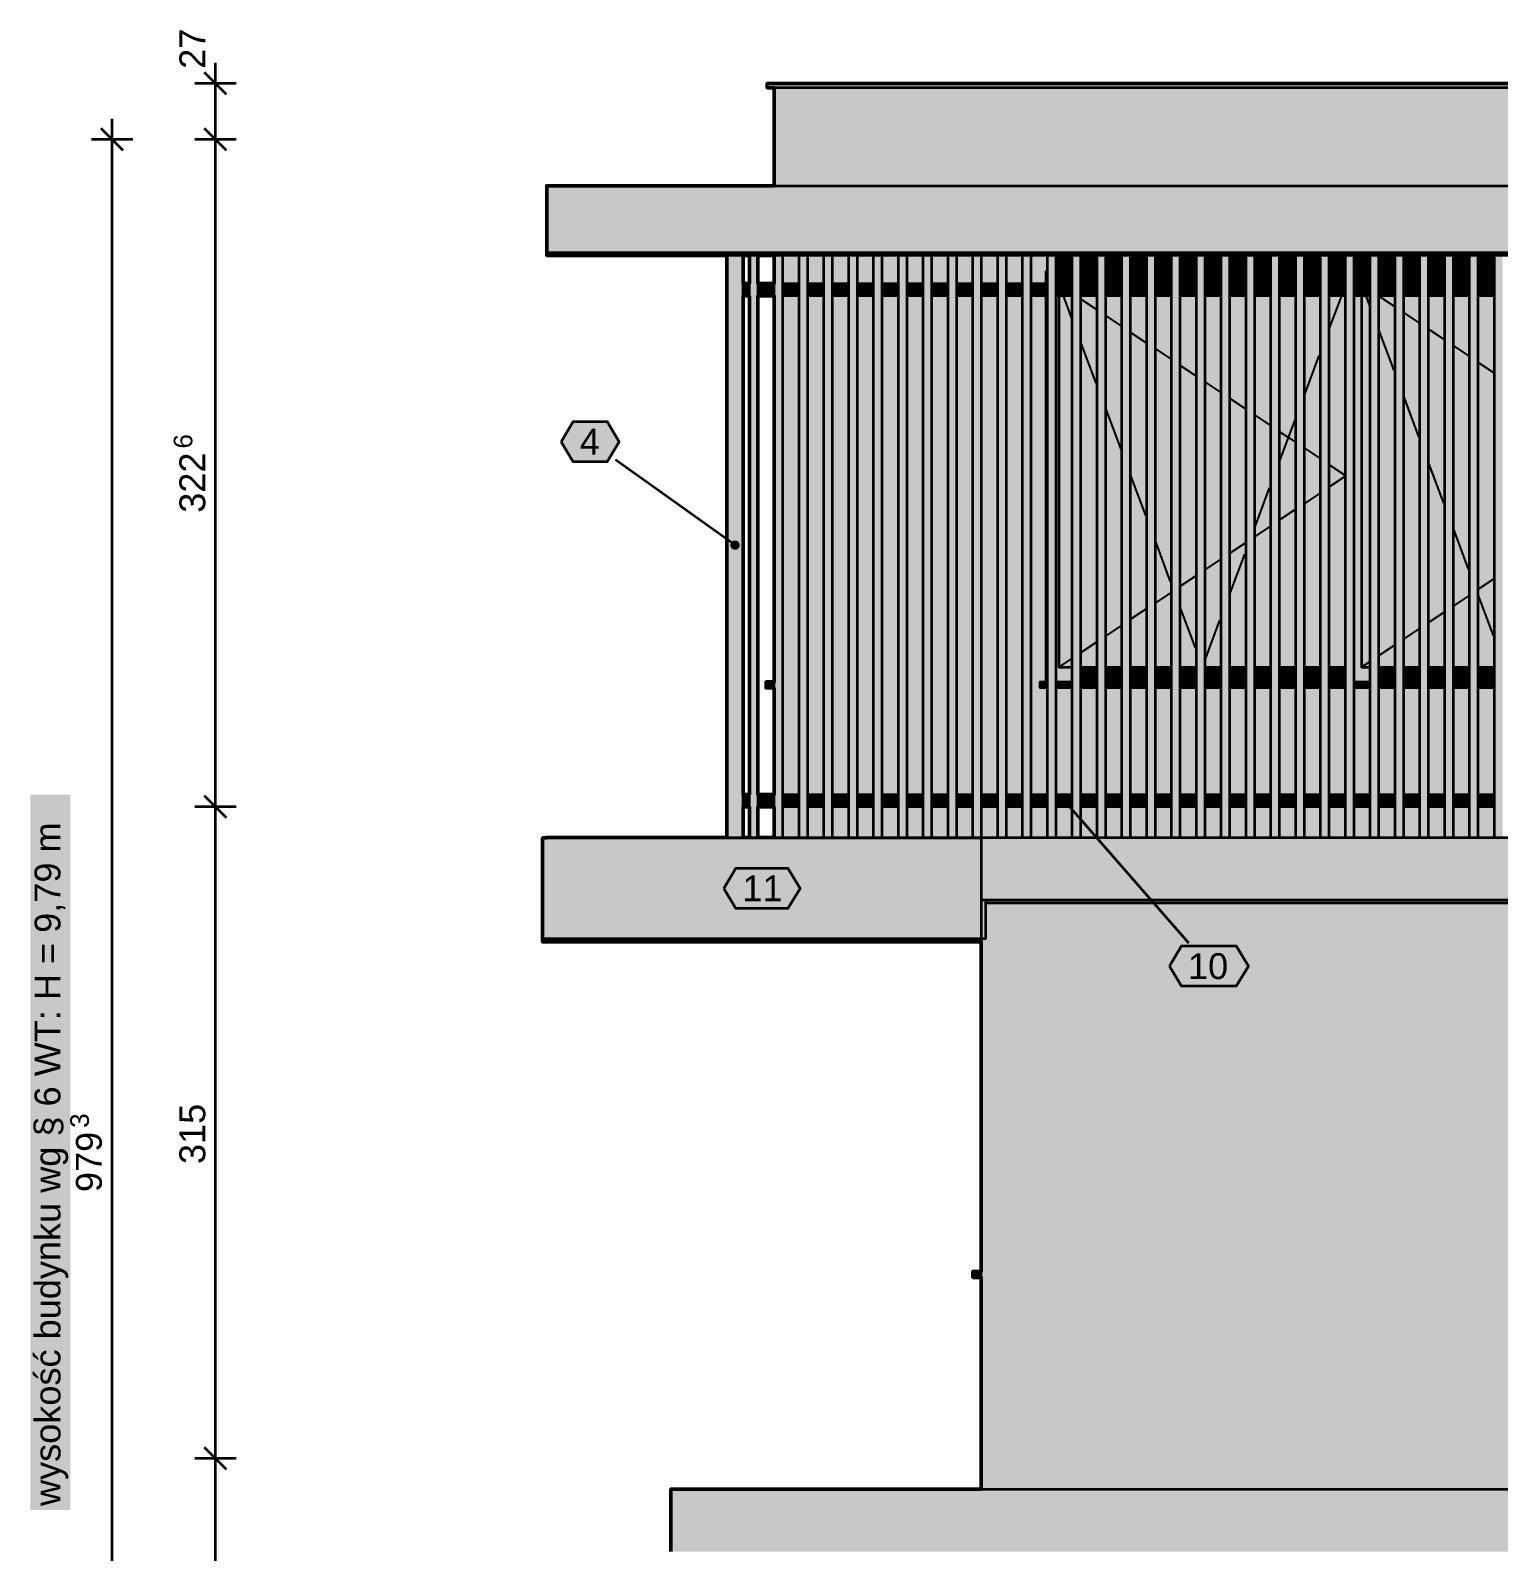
# Model space of a CAD drawing. Header units: metres. Extents: x -13 to 13.2, y -1.4 to 10.4.
# Drawn here: x -13.02 to -5.93, y 2.7 to 10.05 of the extents above; entities that cross this region are included whole.
import ezdxf

# ---------------------------------------------------------------- set-up
doc = ezdxf.new("R2010")
doc.units = ezdxf.units.M
doc.linetypes.add('KRESKOWA', pattern=[5.25, 4.2, -1.05])
for name, color, linetype, lineweight in [('A-ELEWACJE', 7, 'Continuous', 35), ('A-MASKA', 7, 'Continuous', 18), ('A-OPISY', 2, 'Continuous', 25), ('A-WYMIARY', 1, 'Continuous', 25)]:
    doc.layers.add(name, color=color, linetype=linetype, lineweight=lineweight)
doc.styles.add('PL_ARIAL', font='arial.ttf')

msp = doc.modelspace()

# ---------------------------------------------------------------- hatches: boundary and pattern name
at = {"layer": 'A-ELEWACJE', "true_color": 0x75787b}
for points in [[(-9.4625, 9.796), (4.1975, 9.796), (4.1975, 9.776), (-9.4625, 9.776)], [(-9.4675, 6.875), (-9.4675, 6.904), (-9.4275, 6.904), (-9.4275, 6.875)], [(-8.1075, 6.904), (-8.1075, 6.875), (-8.1425, 6.875), (-8.1425, 6.904)], [(-7.9875, 6.904), (-7.9875, 6.875), (-8.0675, 6.875), (-8.0675, 6.904)], [(-7.8675, 6.904), (-7.8675, 6.875), (-7.9475, 6.875), (-7.9475, 6.904)], [(-7.7475, 6.904), (-7.7475, 6.875), (-7.8275, 6.875), (-7.8275, 6.904)], [(-7.6275, 6.904), (-7.6275, 6.875), (-7.7075, 6.875), (-7.7075, 6.904)], [(-7.5075, 6.904), (-7.5075, 6.875), (-7.5875, 6.875), (-7.5875, 6.904)], [(-7.3875, 6.904), (-7.3875, 6.875), (-7.4675, 6.875), (-7.4675, 6.904)], [(-7.2675, 6.904), (-7.2675, 6.875), (-7.3475, 6.875), (-7.3475, 6.904)], [(-7.1475, 6.904), (-7.1475, 6.875), (-7.2275, 6.875), (-7.2275, 6.904)], [(-7.0275, 6.904), (-7.0275, 6.875), (-7.1075, 6.875), (-7.1075, 6.904)], [(-6.9075, 6.904), (-6.9075, 6.875), (-6.9875, 6.875), (-6.9875, 6.904)], [(-6.7875, 6.904), (-6.7875, 6.875), (-6.8675, 6.875), (-6.8675, 6.904)], [(-6.6675, 6.904), (-6.6675, 6.875), (-6.7475, 6.875), (-6.7475, 6.904)], [(-6.5475, 6.904), (-6.5475, 6.875), (-6.6275, 6.875), (-6.6275, 6.904)], [(-6.4275, 6.904), (-6.4275, 6.875), (-6.5075, 6.875), (-6.5075, 6.904)], [(-6.3075, 6.904), (-6.3075, 6.875), (-6.3875, 6.875), (-6.3875, 6.904)], [(-6.1875, 6.904), (-6.1875, 6.875), (-6.2675, 6.875), (-6.2675, 6.904)], [(-6.0675, 6.904), (-6.0675, 6.875), (-6.1475, 6.875), (-6.1475, 6.904)], [(-5.9475, 6.904), (-5.9475, 6.875), (-6.0275, 6.875), (-6.0275, 6.904)], [(-8.4675, 4.025), (-8.4675, 4.054), (-8.4275, 4.054), (-8.4275, 4.025)]]:
    msp.add_hatch(color=7, dxfattribs=at).paths.add_polyline_path(points)
at = {"layer": 'A-ELEWACJE', "true_color": 0x606060}
for points in [[(-9.4275, 9.776), (-8.1275, 9.776), (-5.1275, 9.776), (-4.0275, 9.776), (-2.8275, 9.776), (0.8725, 9.776), (3.2725, 9.776), (4.1625, 9.776), (4.1625, 9.302), (-9.4275, 9.302)], [(-9.3075, 8.83), (-9.3875, 8.83), (-9.3875, 8.965), (-9.3075, 8.965)], [(-9.1875, 8.83), (-9.2675, 8.83), (-9.2675, 8.965), (-9.1875, 8.965)], [(-9.0675, 8.83), (-9.1475, 8.83), (-9.1475, 8.965), (-9.0675, 8.965)], [(-8.9475, 8.83), (-9.0275, 8.83), (-9.0275, 8.965), (-8.9475, 8.965)], [(-8.8275, 8.83), (-8.9075, 8.83), (-8.9075, 8.965), (-8.8275, 8.965)], [(-8.7075, 8.83), (-8.7875, 8.83), (-8.7875, 8.965), (-8.7075, 8.965)], [(-8.5875, 8.83), (-8.6675, 8.83), (-8.6675, 8.965), (-8.5875, 8.965)], [(-8.4675, 8.83), (-8.5475, 8.83), (-8.5475, 8.965), (-8.4675, 8.965)], [(-8.3475, 8.83), (-8.4275, 8.83), (-8.4275, 8.965), (-8.3475, 8.965)], [(-8.2275, 8.965), (-8.2275, 8.83), (-8.3075, 8.83), (-8.3075, 8.965)], [(-8.1155, 8.888), (-8.1155, 8.83), (-8.1875, 8.83), (-8.1875, 8.965), (-8.1075, 8.965), (-8.1075, 8.888)], [(-8.0675, 8.888), (-8.0675, 8.965), (-7.9875, 8.965), (-7.9875, 8.888)], [(-7.9475, 8.888), (-7.9475, 8.965), (-7.8675, 8.965), (-7.8675, 8.888)], [(-7.8275, 8.888), (-7.8275, 8.965), (-7.7475, 8.965), (-7.7475, 8.888)], [(-7.7075, 8.888), (-7.7075, 8.965), (-7.6275, 8.965), (-7.6275, 8.888)], [(-7.5875, 8.888), (-7.5875, 8.965), (-7.5075, 8.965), (-7.5075, 8.888)], [(-7.4675, 8.888), (-7.4675, 8.965), (-7.3875, 8.965), (-7.3875, 8.888)], [(-7.3475, 8.888), (-7.3475, 8.965), (-7.2675, 8.965), (-7.2675, 8.888)], [(-7.2275, 8.888), (-7.2275, 8.965), (-7.1475, 8.965), (-7.1475, 8.888)], [(-7.1075, 8.888), (-7.1075, 8.965), (-7.0275, 8.965), (-7.0275, 8.888)], [(-6.9875, 8.888), (-6.9875, 8.965), (-6.9075, 8.965), (-6.9075, 8.888)], [(-6.8675, 8.888), (-6.8675, 8.965), (-6.7875, 8.965), (-6.7875, 8.888)], [(-6.7475, 8.888), (-6.7475, 8.965), (-6.6675, 8.965), (-6.6675, 8.888)], [(-6.6275, 8.888), (-6.6275, 8.965), (-6.5475, 8.965), (-6.5475, 8.888)], [(-6.5075, 8.888), (-6.5075, 8.965), (-6.4275, 8.965), (-6.4275, 8.888)], [(-6.3875, 8.888), (-6.3875, 8.965), (-6.3075, 8.965), (-6.3075, 8.888)], [(-6.2675, 8.888), (-6.2675, 8.965), (-6.1875, 8.965), (-6.1875, 8.888)], [(-6.1475, 8.888), (-6.1475, 8.965), (-6.0675, 8.965), (-6.0675, 8.888)], [(-6.0275, 8.888), (-6.0275, 8.965), (-5.9475, 8.965), (-5.9475, 8.888)], [(-9.3075, 6.36), (-9.3875, 6.36), (-9.3875, 8.77), (-9.3075, 8.77)], [(-9.1875, 6.36), (-9.2675, 6.36), (-9.2675, 8.77), (-9.1875, 8.77)], [(-9.0675, 6.36), (-9.1475, 6.36), (-9.1475, 8.77), (-9.0675, 8.77)], [(-8.9475, 6.36), (-9.0275, 6.36), (-9.0275, 8.77), (-8.9475, 8.77)], [(-8.8275, 6.36), (-8.9075, 6.36), (-8.9075, 8.77), (-8.8275, 8.77)], [(-8.7075, 6.36), (-8.7875, 6.36), (-8.7875, 8.77), (-8.7075, 8.77)], [(-8.5875, 6.36), (-8.6675, 6.36), (-8.6675, 8.77), (-8.5875, 8.77)], [(-8.4675, 6.36), (-8.5475, 6.36), (-8.5475, 8.77), (-8.4675, 8.77)], [(-8.3475, 6.36), (-8.4275, 6.36), (-8.4275, 8.77), (-8.3475, 8.77)], [(-8.3075, 8.77), (-8.2275, 8.77), (-8.2275, 6.36), (-8.3075, 6.36)], [(-8.1155, 6.904), (-8.1425, 6.904), (-8.1425, 6.875), (-8.1075, 6.875), (-8.1075, 6.36), (-8.1875, 6.36), (-8.1875, 8.77), (-8.1155, 8.77)], [(-7.9875, 6.875), (-7.9875, 6.36), (-8.0675, 6.36), (-8.0675, 6.875)], [(-7.8675, 6.875), (-7.8675, 6.36), (-7.9475, 6.36), (-7.9475, 6.875)], [(-7.7475, 6.875), (-7.7475, 6.36), (-7.8275, 6.36), (-7.8275, 6.875)], [(-7.6275, 6.875), (-7.6275, 6.36), (-7.7075, 6.36), (-7.7075, 6.875)], [(-7.5075, 6.875), (-7.5075, 6.36), (-7.5875, 6.36), (-7.5875, 6.875)], [(-7.3875, 6.875), (-7.3875, 6.36), (-7.4675, 6.36), (-7.4675, 6.875)], [(-7.2675, 6.875), (-7.2675, 6.36), (-7.3475, 6.36), (-7.3475, 6.875)], [(-7.1475, 6.875), (-7.1475, 6.36), (-7.2275, 6.36), (-7.2275, 6.875)], [(-7.0275, 6.875), (-7.0275, 6.36), (-7.1075, 6.36), (-7.1075, 6.875)], [(-6.9075, 6.875), (-6.9075, 6.36), (-6.9875, 6.36), (-6.9875, 6.875)], [(-6.7875, 6.875), (-6.7875, 6.36), (-6.8675, 6.36), (-6.8675, 6.875)], [(-6.6675, 6.875), (-6.6675, 6.36), (-6.7475, 6.36), (-6.7475, 6.875)], [(-6.5475, 6.875), (-6.5475, 6.36), (-6.6275, 6.36), (-6.6275, 6.875)], [(-6.4275, 6.875), (-6.4275, 6.36), (-6.5075, 6.36), (-6.5075, 6.875)], [(-6.3075, 6.875), (-6.3075, 6.36), (-6.3875, 6.36), (-6.3875, 6.875)], [(-6.1875, 6.875), (-6.1875, 6.36), (-6.2675, 6.36), (-6.2675, 6.875)], [(-6.0675, 6.875), (-6.0675, 6.36), (-6.1475, 6.36), (-6.1475, 6.875)], [(-5.9475, 6.875), (-5.9475, 6.36), (-6.0275, 6.36), (-6.0275, 6.875)], [(-9.3875, 6.152), (-9.3875, 6.3), (-9.3075, 6.3), (-9.3075, 6.152)], [(-9.2675, 6.152), (-9.2675, 6.3), (-9.1875, 6.3), (-9.1875, 6.152)], [(-9.1475, 6.152), (-9.1475, 6.3), (-9.0675, 6.3), (-9.0675, 6.152)], [(-9.0275, 6.152), (-9.0275, 6.3), (-8.9475, 6.3), (-8.9475, 6.152)], [(-8.9075, 6.152), (-8.9075, 6.3), (-8.8275, 6.3), (-8.8275, 6.152)], [(-8.7875, 6.152), (-8.7875, 6.3), (-8.7075, 6.3), (-8.7075, 6.152)], [(-8.6675, 6.152), (-8.6675, 6.3), (-8.5875, 6.3), (-8.5875, 6.152)], [(-8.5475, 6.152), (-8.5475, 6.3), (-8.4675, 6.3), (-8.4675, 6.152)], [(-8.4275, 6.152), (-8.4275, 6.3), (-8.3475, 6.3), (-8.3475, 6.152)], [(-8.3075, 6.3), (-8.2275, 6.3), (-8.2275, 6.152), (-8.3075, 6.152)], [(-8.1875, 6.3), (-8.1075, 6.3), (-8.1075, 6.152), (-8.1875, 6.152)], [(-8.0675, 6.3), (-7.9875, 6.3), (-7.9875, 6.152), (-8.0675, 6.152)], [(-7.9475, 6.3), (-7.8675, 6.3), (-7.8675, 6.152), (-7.9475, 6.152)], [(-7.8275, 6.3), (-7.7475, 6.3), (-7.7475, 6.152), (-7.8275, 6.152)], [(-7.7075, 6.3), (-7.6275, 6.3), (-7.6275, 6.152), (-7.7075, 6.152)], [(-7.5875, 6.3), (-7.5075, 6.3), (-7.5075, 6.152), (-7.5875, 6.152)], [(-7.4675, 6.3), (-7.3875, 6.3), (-7.3875, 6.152), (-7.4675, 6.152)], [(-7.3475, 6.3), (-7.2675, 6.3), (-7.2675, 6.152), (-7.3475, 6.152)], [(-7.2275, 6.3), (-7.1475, 6.3), (-7.1475, 6.152), (-7.2275, 6.152)], [(-7.1075, 6.3), (-7.0275, 6.3), (-7.0275, 6.152), (-7.1075, 6.152)], [(-6.9875, 6.3), (-6.9075, 6.3), (-6.9075, 6.152), (-6.9875, 6.152)], [(-6.8675, 6.3), (-6.7875, 6.3), (-6.7875, 6.152), (-6.8675, 6.152)], [(-6.7475, 6.3), (-6.6675, 6.3), (-6.6675, 6.152), (-6.7475, 6.152)], [(-6.6275, 6.3), (-6.5475, 6.3), (-6.5475, 6.152), (-6.6275, 6.152)], [(-6.5075, 6.3), (-6.4275, 6.3), (-6.4275, 6.152), (-6.5075, 6.152)], [(-6.3875, 6.3), (-6.3075, 6.3), (-6.3075, 6.152), (-6.3875, 6.152)], [(-6.2675, 6.3), (-6.1875, 6.3), (-6.1875, 6.152), (-6.2675, 6.152)], [(-6.1475, 6.3), (-6.0675, 6.3), (-6.0675, 6.152), (-6.1475, 6.152)], [(-6.0275, 6.3), (-5.9475, 6.3), (-5.9475, 6.152), (-6.0275, 6.152)]]:
    msp.add_hatch(color=7, dxfattribs=at).paths.add_polyline_path(points)
at = {"layer": 'A-ELEWACJE', "true_color": 0x797d80}
for points in [[(4.4725, 9.302), (4.4725, 9.3), (-10.5275, 9.3), (-10.5275, 9.302)], [(4.4725, 6.152), (4.4725, 6.15), (-8.4275, 6.15), (-10.5275, 6.15), (-10.5275, 6.152)], [(-9.9275, 3.002), (5.6725, 3.002), (5.6725, 3), (-9.9275, 3)]]:
    msp.add_hatch(color=7, dxfattribs=at).paths.add_polyline_path(points)
at = {"layer": 'A-ELEWACJE', "true_color": 0xbab7af}
for points in [[(4.4725, 9.3), (4.4725, 8.98), (-10.5275, 8.98), (-10.5275, 9.3)], [(4.4725, 6.15), (4.4725, 5.85), (-8.4075, 5.85), (-8.4275, 5.85), (-8.4275, 6.15)], [(-9.9275, 3), (5.6725, 3), (5.6725, 2.7), (-9.9275, 2.7)]]:
    msp.add_hatch(color=7, dxfattribs=at).paths.add_polyline_path(points)
at = {"layer": 'A-ELEWACJE', "true_color": 0xf5f4f1}
for points in [[(4.4725, 8.965), (-10.5275, 8.965), (-10.5275, 8.98), (4.4725, 8.98)], [(-8.4275, 5.647), (-8.4275, 5.662), (-8.4075, 5.662), (-8.4075, 5.835), (4.1625, 5.835), (4.1625, 5.55), (-4.5275, 5.55), (-4.5275, 5.35), (-4.5275, 5.335), (-4.1775, 5.335), (-4.1775, 3.85), (-4.5275, 3.85), (-4.5275, 3.65), (-4.5275, 3.635), (4.1625, 3.635), (4.1625, 3.002), (-8.4275, 3.002)], [(4.4725, 5.835), (-8.4075, 5.835), (-8.4075, 5.85), (4.4725, 5.85)], [(-10.5475, 5.647), (-10.5475, 5.662), (-8.4275, 5.662), (-8.4275, 5.647)]]:
    msp.add_hatch(color=7, dxfattribs=at).paths.add_polyline_path(points)
at = {"layer": 'A-ELEWACJE', "true_color": 0xa37650}
for points in [[(-9.6575, 8.965), (-9.5775, 8.965), (-9.5775, 8.83), (-9.5775, 8.77), (-9.5775, 6.36), (-9.5775, 6.3), (-9.5775, 6.152), (-9.6575, 6.152)], [(-9.5075, 6.152), (-9.5475, 6.152), (-9.5475, 8.965), (-9.5075, 8.965)], [(-9.3875, 6.152), (-9.4275, 6.152), (-9.4275, 8.965), (-9.3875, 8.965)], [(-9.2675, 6.152), (-9.3075, 6.152), (-9.3075, 8.965), (-9.2675, 8.965)], [(-9.1475, 6.152), (-9.1875, 6.152), (-9.1875, 8.965), (-9.1475, 8.965)], [(-9.0275, 6.152), (-9.0675, 6.152), (-9.0675, 8.965), (-9.0275, 8.965)], [(-8.9075, 6.152), (-8.9475, 6.152), (-8.9475, 8.965), (-8.9075, 8.965)], [(-8.7875, 6.152), (-8.8275, 6.152), (-8.8275, 8.965), (-8.7875, 8.965)], [(-8.6675, 6.152), (-8.7075, 6.152), (-8.7075, 8.965), (-8.6675, 8.965)], [(-8.5475, 6.152), (-8.5875, 6.152), (-8.5875, 8.965), (-8.5475, 8.965)], [(-8.4275, 6.152), (-8.4675, 6.152), (-8.4675, 8.965), (-8.4275, 8.965)], [(-8.3075, 6.152), (-8.3475, 6.152), (-8.3475, 8.965), (-8.3075, 8.965)], [(-8.1875, 6.152), (-8.2275, 6.152), (-8.2275, 8.965), (-8.1875, 8.965)], [(-8.0675, 6.152), (-8.1075, 6.152), (-8.1075, 8.965), (-8.0675, 8.965)], [(-7.9475, 6.152), (-7.9875, 6.152), (-7.9875, 8.965), (-7.9475, 8.965)], [(-7.8275, 6.152), (-7.8675, 6.152), (-7.8675, 8.965), (-7.8275, 8.965)], [(-7.7075, 6.152), (-7.7475, 6.152), (-7.7475, 8.965), (-7.7075, 8.965)], [(-7.5875, 6.152), (-7.6275, 6.152), (-7.6275, 8.965), (-7.5875, 8.965)], [(-7.4675, 6.152), (-7.5075, 6.152), (-7.5075, 8.965), (-7.4675, 8.965)], [(-7.3475, 6.152), (-7.3875, 6.152), (-7.3875, 8.965), (-7.3475, 8.965)], [(-7.2275, 6.152), (-7.2675, 6.152), (-7.2675, 8.965), (-7.2275, 8.965)], [(-7.1075, 6.152), (-7.1475, 6.152), (-7.1475, 8.965), (-7.1075, 8.965)], [(-6.9875, 6.152), (-7.0275, 6.152), (-7.0275, 8.965), (-6.9875, 8.965)], [(-6.8675, 6.152), (-6.9075, 6.152), (-6.9075, 8.965), (-6.8675, 8.965)], [(-6.7475, 6.152), (-6.7875, 6.152), (-6.7875, 8.965), (-6.7475, 8.965)], [(-6.6275, 6.152), (-6.6675, 6.152), (-6.6675, 8.965), (-6.6275, 8.965)], [(-6.5075, 6.152), (-6.5475, 6.152), (-6.5475, 8.965), (-6.5075, 8.965)], [(-6.3875, 6.152), (-6.4275, 6.152), (-6.4275, 8.965), (-6.3875, 8.965)], [(-6.2675, 6.152), (-6.3075, 6.152), (-6.3075, 8.965), (-6.2675, 8.965)], [(-6.1475, 6.152), (-6.1875, 6.152), (-6.1875, 8.965), (-6.1475, 8.965)], [(-6.0275, 6.152), (-6.0675, 6.152), (-6.0675, 8.965), (-6.0275, 8.965)], [(-5.9075, 6.152), (-5.9475, 6.152), (-5.9475, 8.965), (-5.9075, 8.965)]]:
    msp.add_hatch(color=7, dxfattribs=at).paths.add_polyline_path(points)
at = {"layer": 'A-ELEWACJE', "true_color": 0x6b6e70}
for points in [[(-9.5475, 8.83), (-9.5475, 8.77), (-9.5775, 8.77), (-9.5775, 8.83)], [(-9.4275, 8.83), (-9.4275, 8.77), (-9.5075, 8.77), (-9.5075, 8.83)], [(-9.3075, 8.83), (-9.3075, 8.77), (-9.3875, 8.77), (-9.3875, 8.83)], [(-9.1875, 8.83), (-9.1875, 8.77), (-9.2675, 8.77), (-9.2675, 8.83)], [(-9.0675, 8.83), (-9.0675, 8.77), (-9.1475, 8.77), (-9.1475, 8.83)], [(-8.9475, 8.83), (-8.9475, 8.77), (-9.0275, 8.77), (-9.0275, 8.83)], [(-8.8275, 8.83), (-8.8275, 8.77), (-8.9075, 8.77), (-8.9075, 8.83)], [(-8.7075, 8.83), (-8.7075, 8.77), (-8.7875, 8.77), (-8.7875, 8.83)], [(-8.5875, 8.83), (-8.5875, 8.77), (-8.6675, 8.77), (-8.6675, 8.83)], [(-8.4675, 8.83), (-8.4675, 8.77), (-8.5475, 8.77), (-8.5475, 8.83)], [(-8.3475, 8.83), (-8.3475, 8.77), (-8.4275, 8.77), (-8.4275, 8.83)], [(-8.2275, 8.83), (-8.2275, 8.77), (-8.3075, 8.77), (-8.3075, 8.83)], [(-8.1075, 8.83), (-8.1075, 8.77), (-8.1875, 8.77), (-8.1875, 8.83)], [(-7.9875, 8.83), (-7.9875, 8.77), (-8.0675, 8.77), (-8.0675, 8.83)], [(-7.8675, 8.83), (-7.8675, 8.77), (-7.9475, 8.77), (-7.9475, 8.83)], [(-7.7475, 8.83), (-7.7475, 8.77), (-7.8275, 8.77), (-7.8275, 8.83)], [(-7.6275, 8.83), (-7.6275, 8.77), (-7.7075, 8.77), (-7.7075, 8.83)], [(-7.5075, 8.83), (-7.5075, 8.77), (-7.5875, 8.77), (-7.5875, 8.83)], [(-7.3875, 8.83), (-7.3875, 8.77), (-7.4675, 8.77), (-7.4675, 8.83)], [(-7.2675, 8.83), (-7.2675, 8.77), (-7.3475, 8.77), (-7.3475, 8.83)], [(-7.1475, 8.83), (-7.1475, 8.77), (-7.2275, 8.77), (-7.2275, 8.83)], [(-7.0275, 8.83), (-7.0275, 8.77), (-7.1075, 8.77), (-7.1075, 8.83)], [(-6.9075, 8.83), (-6.9075, 8.77), (-6.9875, 8.77), (-6.9875, 8.83)], [(-6.7875, 8.83), (-6.7875, 8.77), (-6.8675, 8.77), (-6.8675, 8.83)], [(-6.6675, 8.83), (-6.6675, 8.77), (-6.7475, 8.77), (-6.7475, 8.83)], [(-6.5475, 8.83), (-6.5475, 8.77), (-6.6275, 8.77), (-6.6275, 8.83)], [(-6.4275, 8.83), (-6.4275, 8.77), (-6.5075, 8.77), (-6.5075, 8.83)], [(-6.3075, 8.83), (-6.3075, 8.77), (-6.3875, 8.77), (-6.3875, 8.83)], [(-6.1875, 8.83), (-6.1875, 8.77), (-6.2675, 8.77), (-6.2675, 8.83)], [(-6.0675, 8.83), (-6.0675, 8.77), (-6.1475, 8.77), (-6.1475, 8.83)], [(-5.9475, 8.83), (-5.9475, 8.77), (-6.0275, 8.77), (-6.0275, 8.83)], [(-9.5475, 6.36), (-9.5475, 6.3), (-9.5775, 6.3), (-9.5775, 6.36)], [(-9.4275, 6.36), (-9.4275, 6.3), (-9.5075, 6.3), (-9.5075, 6.36)], [(-9.3075, 6.36), (-9.3075, 6.3), (-9.3875, 6.3), (-9.3875, 6.36)], [(-9.1875, 6.36), (-9.1875, 6.3), (-9.2675, 6.3), (-9.2675, 6.36)], [(-9.0675, 6.36), (-9.0675, 6.3), (-9.1475, 6.3), (-9.1475, 6.36)], [(-8.9475, 6.36), (-8.9475, 6.3), (-9.0275, 6.3), (-9.0275, 6.36)], [(-8.8275, 6.36), (-8.8275, 6.3), (-8.9075, 6.3), (-8.9075, 6.36)], [(-8.7075, 6.36), (-8.7075, 6.3), (-8.7875, 6.3), (-8.7875, 6.36)], [(-8.5875, 6.36), (-8.5875, 6.3), (-8.6675, 6.3), (-8.6675, 6.36)], [(-8.4675, 6.36), (-8.4675, 6.3), (-8.5475, 6.3), (-8.5475, 6.36)], [(-8.3475, 6.36), (-8.3475, 6.3), (-8.4275, 6.3), (-8.4275, 6.36)], [(-8.2275, 6.36), (-8.2275, 6.3), (-8.3075, 6.3), (-8.3075, 6.36)], [(-8.1075, 6.36), (-8.1075, 6.3), (-8.1875, 6.3), (-8.1875, 6.36)], [(-7.9875, 6.36), (-7.9875, 6.3), (-8.0675, 6.3), (-8.0675, 6.36)], [(-7.8675, 6.36), (-7.8675, 6.3), (-7.9475, 6.3), (-7.9475, 6.36)], [(-7.7475, 6.36), (-7.7475, 6.3), (-7.8275, 6.3), (-7.8275, 6.36)], [(-7.6275, 6.36), (-7.6275, 6.3), (-7.7075, 6.3), (-7.7075, 6.36)], [(-7.5075, 6.36), (-7.5075, 6.3), (-7.5875, 6.3), (-7.5875, 6.36)], [(-7.3875, 6.36), (-7.3875, 6.3), (-7.4675, 6.3), (-7.4675, 6.36)], [(-7.2675, 6.36), (-7.2675, 6.3), (-7.3475, 6.3), (-7.3475, 6.36)], [(-7.1475, 6.36), (-7.1475, 6.3), (-7.2275, 6.3), (-7.2275, 6.36)], [(-7.0275, 6.36), (-7.0275, 6.3), (-7.1075, 6.3), (-7.1075, 6.36)], [(-6.9075, 6.36), (-6.9075, 6.3), (-6.9875, 6.3), (-6.9875, 6.36)], [(-6.7875, 6.36), (-6.7875, 6.3), (-6.8675, 6.3), (-6.8675, 6.36)], [(-6.6675, 6.36), (-6.6675, 6.3), (-6.7475, 6.3), (-6.7475, 6.36)], [(-6.5475, 6.36), (-6.5475, 6.3), (-6.6275, 6.3), (-6.6275, 6.36)], [(-6.4275, 6.36), (-6.4275, 6.3), (-6.5075, 6.3), (-6.5075, 6.36)], [(-6.3075, 6.36), (-6.3075, 6.3), (-6.3875, 6.3), (-6.3875, 6.36)], [(-6.1875, 6.36), (-6.1875, 6.3), (-6.2675, 6.3), (-6.2675, 6.36)], [(-6.0675, 6.36), (-6.0675, 6.3), (-6.1475, 6.3), (-6.1475, 6.36)], [(-5.9475, 6.36), (-5.9475, 6.3), (-6.0275, 6.3), (-6.0275, 6.36)]]:
    msp.add_hatch(color=7, dxfattribs=at).paths.add_polyline_path(points)
at = {"layer": 'A-ELEWACJE', "true_color": 0x6a6d70}
for points in [[(-8.1075, 8.83), (-8.1155, 8.83), (-8.1155, 8.888), (-8.1075, 8.888)], [(-7.9875, 8.83), (-8.0675, 8.83), (-8.0675, 8.888), (-7.9875, 8.888)], [(-7.8675, 8.83), (-7.9475, 8.83), (-7.9475, 8.888), (-7.8675, 8.888)], [(-7.7475, 8.83), (-7.8275, 8.83), (-7.8275, 8.888), (-7.7475, 8.888)], [(-7.6275, 8.83), (-7.7075, 8.83), (-7.7075, 8.888), (-7.6275, 8.888)], [(-7.5075, 8.83), (-7.5875, 8.83), (-7.5875, 8.888), (-7.5075, 8.888)], [(-7.3875, 8.83), (-7.4675, 8.83), (-7.4675, 8.888), (-7.3875, 8.888)], [(-7.2675, 8.83), (-7.3475, 8.83), (-7.3475, 8.888), (-7.2675, 8.888)], [(-7.1475, 8.83), (-7.2275, 8.83), (-7.2275, 8.888), (-7.1475, 8.888)], [(-7.0275, 8.83), (-7.1075, 8.83), (-7.1075, 8.888), (-7.0275, 8.888)], [(-6.9075, 8.83), (-6.9875, 8.83), (-6.9875, 8.888), (-6.9075, 8.888)], [(-6.7875, 8.83), (-6.8675, 8.83), (-6.8675, 8.888), (-6.7875, 8.888)], [(-6.6675, 8.83), (-6.7475, 8.83), (-6.7475, 8.888), (-6.6675, 8.888)], [(-6.5475, 8.83), (-6.6275, 8.83), (-6.6275, 8.888), (-6.5475, 8.888)], [(-6.4275, 8.83), (-6.5075, 8.83), (-6.5075, 8.888), (-6.4275, 8.888)], [(-6.3075, 8.83), (-6.3875, 8.83), (-6.3875, 8.888), (-6.3075, 8.888)], [(-6.1875, 8.83), (-6.2675, 8.83), (-6.2675, 8.888), (-6.1875, 8.888)], [(-6.0675, 8.83), (-6.1475, 8.83), (-6.1475, 8.888), (-6.0675, 8.888)], [(-5.9475, 8.83), (-6.0275, 8.83), (-6.0275, 8.888), (-5.9475, 8.888)], [(-8.1075, 6.904), (-8.1155, 6.904), (-8.1155, 8.77), (-8.1075, 8.77)], [(-8.0525, 6.975), (-7.9875, 6.975), (-7.9875, 6.904), (-8.0675, 6.904), (-8.0675, 8.77), (-8.0525, 8.77)], [(-6.59, 6.975), (-6.5475, 6.975), (-6.5475, 6.904), (-6.6275, 6.904), (-6.6275, 8.77), (-6.59, 8.77)], [(-7.8675, 6.975), (-7.8675, 6.904), (-7.9475, 6.904), (-7.9475, 6.975)], [(-7.7475, 6.975), (-7.7475, 6.904), (-7.8275, 6.904), (-7.8275, 6.975)], [(-7.6275, 6.975), (-7.6275, 6.904), (-7.7075, 6.904), (-7.7075, 6.975)], [(-7.5075, 6.975), (-7.5075, 6.904), (-7.5875, 6.904), (-7.5875, 6.975)], [(-7.3875, 6.975), (-7.3875, 6.904), (-7.4675, 6.904), (-7.4675, 6.975)], [(-7.2675, 6.975), (-7.2675, 6.904), (-7.3475, 6.904), (-7.3475, 6.975)], [(-7.1475, 6.975), (-7.1475, 6.904), (-7.2275, 6.904), (-7.2275, 6.975)], [(-7.0275, 6.975), (-7.0275, 6.904), (-7.1075, 6.904), (-7.1075, 6.975)], [(-6.9075, 6.975), (-6.9075, 6.904), (-6.9875, 6.904), (-6.9875, 6.975)], [(-6.7875, 6.975), (-6.7875, 6.904), (-6.8675, 6.904), (-6.8675, 6.975)], [(-6.6675, 6.975), (-6.6675, 6.904), (-6.7475, 6.904), (-6.7475, 6.975)], [(-6.4275, 6.975), (-6.4275, 6.904), (-6.5075, 6.904), (-6.5075, 6.975)], [(-6.3075, 6.975), (-6.3075, 6.904), (-6.3875, 6.904), (-6.3875, 6.975)], [(-6.1875, 6.975), (-6.1875, 6.904), (-6.2675, 6.904), (-6.2675, 6.975)], [(-6.0675, 6.975), (-6.0675, 6.904), (-6.1475, 6.904), (-6.1475, 6.975)], [(-5.9475, 6.975), (-5.9475, 6.904), (-6.0275, 6.904), (-6.0275, 6.975)]]:
    msp.add_hatch(color=7, dxfattribs=at).paths.add_polyline_path(points)
at = {"layer": 'A-ELEWACJE', "true_color": 0xa9c3cd}
for points in [[(-8.0525, 6.975), (-8.0525, 8.77), (-7.9875, 8.77), (-7.9875, 6.975)], [(-7.9475, 6.975), (-7.9475, 8.77), (-7.8675, 8.77), (-7.8675, 6.975)], [(-7.8275, 6.975), (-7.8275, 8.77), (-7.7475, 8.77), (-7.7475, 6.975)], [(-7.7075, 6.975), (-7.7075, 8.77), (-7.6275, 8.77), (-7.6275, 6.975)], [(-7.5875, 6.975), (-7.5875, 8.77), (-7.5075, 8.77), (-7.5075, 6.975)], [(-7.4675, 6.975), (-7.4675, 8.77), (-7.3875, 8.77), (-7.3875, 6.975)], [(-7.3475, 6.975), (-7.3475, 8.77), (-7.2675, 8.77), (-7.2675, 6.975)], [(-7.2275, 6.975), (-7.2275, 8.77), (-7.1475, 8.77), (-7.1475, 6.975)], [(-7.1075, 6.975), (-7.1075, 8.77), (-7.0275, 8.77), (-7.0275, 6.975)], [(-6.9875, 6.975), (-6.9875, 8.77), (-6.9075, 8.77), (-6.9075, 6.975)], [(-6.8675, 6.975), (-6.8675, 8.77), (-6.7875, 8.77), (-6.7875, 6.975)], [(-6.7475, 6.975), (-6.7475, 8.77), (-6.6675, 8.77), (-6.6675, 6.975)], [(-6.59, 8.77), (-6.5475, 8.77), (-6.5475, 6.975), (-6.59, 6.975)], [(-6.5075, 6.975), (-6.5075, 8.77), (-6.4275, 8.77), (-6.4275, 6.975)], [(-6.3875, 6.975), (-6.3875, 8.77), (-6.3075, 8.77), (-6.3075, 6.975)], [(-6.2675, 6.975), (-6.2675, 8.77), (-6.1875, 8.77), (-6.1875, 6.975)], [(-6.1475, 6.975), (-6.1475, 8.77), (-6.0675, 8.77), (-6.0675, 6.975)], [(-6.0275, 6.975), (-6.0275, 8.77), (-5.9475, 8.77), (-5.9475, 6.975)]]:
    msp.add_hatch(color=7, dxfattribs=at).paths.add_polyline_path(points)
at = {"layer": 'A-ELEWACJE', "true_color": 0x7e8183}
for points in [[(-8.4275, 5.662), (-10.5475, 5.662), (-10.5475, 6.15), (-8.4275, 6.15)], [(-8.4275, 5.85), (-8.4075, 5.85), (-8.4075, 5.662), (-8.4275, 5.662), (-8.4275, 5.674)]]:
    msp.add_hatch(color=7, dxfattribs=at).paths.add_polyline_path(points)
at = {"layer": 'A-MASKA', "true_color": 0xffffff}
msp.add_hatch(color=7, dxfattribs=at).paths.add_polyline_path([(-12.83, 2.9005), (-12.83, 6.3587), (-13.0225, 6.3587), (-13.0225, 2.9005)])
at = {"layer": 'A-OPISY', "true_color": 0xffffff}
for points in [[(-10.458, 8.065), (-10.3995, 8.1625), (-10.2355, 8.1625), (-10.177, 8.065), (-10.2355, 7.9675), (-10.3995, 7.9675)], [(-9.6718, 5.906), (-9.6133, 6.0035), (-9.3617, 6.0035), (-9.3032, 5.906), (-9.3617, 5.8085), (-9.6133, 5.8085)], [(-7.5185, 5.53), (-7.46, 5.6275), (-7.195, 5.6275), (-7.1365, 5.53), (-7.195, 5.4325), (-7.46, 5.4325)]]:
    msp.add_hatch(color=7, dxfattribs=at).paths.add_polyline_path(points)
at = {"layer": 'A-OPISY', "true_color": 0x000000}
for points in [[(-9.595, 7.565), (-9.5958, 7.5708), (-9.598, 7.5762), (-9.6016, 7.5809), (-9.6062, 7.5845), (-9.6117, 7.5867), (-9.6175, 7.5875), (-9.6233, 7.5867), (-9.6288, 7.5845), (-9.6334, 7.5809), (-9.637, 7.5762), (-9.6392, 7.5708), (-9.64, 7.565), (-9.6392, 7.5592), (-9.637, 7.5537), (-9.6334, 7.5491), (-9.6288, 7.5455), (-9.6233, 7.5433), (-9.6175, 7.5425), (-9.6117, 7.5433), (-9.6062, 7.5455), (-9.6016, 7.5491), (-9.598, 7.5537), (-9.5958, 7.5592)], [(-8.005, 6.33), (-8.0058, 6.3358), (-8.008, 6.3413), (-8.0116, 6.3459), (-8.0162, 6.3495), (-8.0217, 6.3517), (-8.0275, 6.3525), (-8.0333, 6.3517), (-8.0388, 6.3495), (-8.0434, 6.3459), (-8.047, 6.3413), (-8.0492, 6.3358), (-8.05, 6.33), (-8.0492, 6.3242), (-8.047, 6.3187), (-8.0434, 6.3141), (-8.0388, 6.3105), (-8.0333, 6.3083), (-8.0275, 6.3075), (-8.0217, 6.3083), (-8.0162, 6.3105), (-8.0116, 6.3141), (-8.008, 6.3187), (-8.0058, 6.3242)]]:
    msp.add_hatch(color=7, dxfattribs=at).paths.add_polyline_path(points)

# ---------------------------------------------------------------- linework, layer by layer
at = {"layer": 'A-ELEWACJE', "lineweight": 50, "ltscale": 0.05}
for points in [[(-9.9275, 2.7), (-9.9275, 3), (-9.9275, 3.002), (-8.4275, 3.002), (-8.4275, 4.025), (-8.4675, 4.025), (-8.4675, 4.054), (-8.4275, 4.054), (-8.4275, 5.538), (-8.4275, 5.55), (-8.4275, 5.647), (-8.4475, 5.647), (-10.5275, 5.647), (-10.5475, 5.647), (-10.5475, 5.662), (-10.5475, 6.15), (-10.5275, 6.15), (-10.5275, 6.152), (-9.6575, 6.152), (-9.6575, 8.965), (-10.5275, 8.965), (-10.5275, 8.98), (-10.5275, 9.3), (-10.5275, 9.302), (-9.4275, 9.302), (-9.4275, 9.776), (-9.4625, 9.776), (-9.4625, 9.796), (-8.9175, 9.796), (-4.0325, 9.796)], [(-9.5475, 8.965), (-9.5775, 8.965), (-9.5775, 8.83), (-9.5475, 8.83), (-9.5475, 8.965)], [(-9.4275, 8.888), (-9.4275, 8.9), (-9.4275, 8.965), (-9.5075, 8.965), (-9.5075, 8.83), (-9.4275, 8.83), (-9.4275, 8.888)], [(-9.5475, 8.77), (-9.5775, 8.77), (-9.5775, 6.36), (-9.5475, 6.36), (-9.5475, 8.77)], [(-9.4275, 6.875), (-9.4675, 6.875), (-9.4675, 6.904), (-9.4275, 6.904), (-9.4275, 8.77), (-9.5075, 8.77), (-9.5075, 6.36), (-9.4275, 6.36), (-9.4275, 6.875)], [(-9.5475, 6.3), (-9.5775, 6.3), (-9.5775, 6.152), (-9.5475, 6.152), (-9.5475, 6.3)], [(-9.4275, 6.3), (-9.5075, 6.3), (-9.5075, 6.152), (-9.4275, 6.152), (-9.4275, 6.3)]]:
    msp.add_lwpolyline(points, dxfattribs=at)
at = {"layer": 'A-ELEWACJE', "lineweight": 35, "ltscale": 0.05}
for points in [[(-9.4625, 9.776), (-9.4625, 9.796), (4.1975, 9.796), (4.1975, 9.776), (-9.4625, 9.776)], [(-9.4275, 9.3024), (-9.4275, 9.7756)], [(-10.5275, 9.302), (4.4725, 9.302), (4.4725, 9.3), (-10.5275, 9.3), (-10.5275, 9.302)], [(-10.5275, 8.9804), (-10.5275, 9.2996)], [(4.4725, 8.98), (4.4725, 8.965), (-10.5275, 8.965), (-10.5275, 8.98), (4.4725, 8.98)], [(-9.6575, 6.1524), (-9.6575, 8.9646)], [(-9.5775, 8.9646), (-9.5775, 8.8304)], [(-9.5475, 6.1524), (-9.5475, 8.9646)], [(-9.5075, 8.9646), (-9.5075, 6.1524)], [(-9.4275, 6.1524), (-9.4275, 8.9646)], [(-9.3875, 8.9646), (-9.3875, 6.1524)], [(-9.3075, 6.1524), (-9.3075, 8.9646)], [(-9.2675, 8.9646), (-9.2675, 6.1524)], [(-9.1875, 6.1524), (-9.1875, 8.9646)], [(-9.1475, 8.9646), (-9.1475, 6.1524)], [(-9.0675, 6.1524), (-9.0675, 8.9646)], [(-9.0275, 8.9646), (-9.0275, 6.1524)], [(-8.9475, 6.1524), (-8.9475, 8.9646)], [(-8.9075, 8.9646), (-8.9075, 6.1524)], [(-8.8275, 6.1524), (-8.8275, 8.9646)], [(-8.7875, 8.9646), (-8.7875, 6.1524)], [(-8.7075, 6.1524), (-8.7075, 8.9646)], [(-8.6675, 8.9646), (-8.6675, 6.1524)], [(-8.5875, 6.1524), (-8.5875, 8.9646)], [(-8.5475, 8.9646), (-8.5475, 6.1524)], [(-8.4675, 6.1524), (-8.4675, 8.9646)], [(-8.4275, 8.9646), (-8.4275, 6.1524)], [(-8.3475, 6.1524), (-8.3475, 8.9646)], [(-8.3075, 8.9646), (-8.3075, 6.1524)], [(-8.2275, 6.1524), (-8.2275, 8.9646)], [(-8.1875, 8.9646), (-8.1875, 6.1524)], [(-8.1075, 6.1524), (-8.1075, 8.9646)], [(-8.0675, 8.9646), (-8.0675, 6.1524)], [(-7.9875, 6.1524), (-7.9875, 8.9646)], [(-7.9475, 8.9646), (-7.9475, 6.1524)], [(-7.8675, 6.1524), (-7.8675, 8.9646)], [(-7.8275, 8.9646), (-7.8275, 6.1524)], [(-7.7475, 6.1524), (-7.7475, 8.9646)], [(-7.7075, 8.9646), (-7.7075, 6.1524)], [(-7.6275, 6.1524), (-7.6275, 8.9646)], [(-7.5875, 8.9646), (-7.5875, 6.1524)], [(-7.5075, 6.1524), (-7.5075, 8.9646)], [(-7.4675, 8.9646), (-7.4675, 6.1524)], [(-7.3875, 6.1524), (-7.3875, 8.9646)], [(-7.3475, 8.9646), (-7.3475, 6.1524)], [(-7.2675, 6.1524), (-7.2675, 8.9646)], [(-7.2275, 8.9646), (-7.2275, 6.1524)], [(-7.1475, 6.1524), (-7.1475, 8.9646)], [(-7.1075, 8.9646), (-7.1075, 6.1524)], [(-7.0275, 6.1524), (-7.0275, 8.9646)], [(-6.9875, 8.9646), (-6.9875, 6.1524)], [(-6.9075, 6.1524), (-6.9075, 8.9646)], [(-6.8675, 8.9646), (-6.8675, 6.1524)], [(-6.7875, 6.1524), (-6.7875, 8.9646)], [(-6.7475, 8.9646), (-6.7475, 6.1524)], [(-6.6675, 6.1524), (-6.6675, 8.9646)], [(-6.6275, 8.9646), (-6.6275, 6.1524)], [(-6.5475, 6.1524), (-6.5475, 8.9646)], [(-6.5075, 8.9646), (-6.5075, 6.1524)], [(-6.4275, 6.1524), (-6.4275, 8.9646)], [(-6.3875, 8.9646), (-6.3875, 6.1524)], [(-6.3075, 6.1524), (-6.3075, 8.9646)], [(-6.2675, 8.9646), (-6.2675, 6.1524)], [(-6.1875, 6.1524), (-6.1875, 8.9646)], [(-6.1475, 8.9646), (-6.1475, 6.1524)], [(-6.0675, 6.1524), (-6.0675, 8.9646)], [(-6.0275, 8.9646), (-6.0275, 6.1524)], [(-5.9475, 6.1524), (-5.9475, 8.9646)], [(-9.5479, 8.77), (-9.5775, 8.77), (-9.5775, 8.83), (-9.5479, 8.83)], [(-9.5071, 8.83), (-9.4279, 8.83)], [(-9.3871, 8.83), (-9.3079, 8.83)], [(-9.2671, 8.83), (-9.1879, 8.83)], [(-9.1471, 8.83), (-9.0679, 8.83)], [(-9.0271, 8.83), (-8.9479, 8.83)], [(-8.9071, 8.83), (-8.8279, 8.83)], [(-8.7871, 8.83), (-8.7079, 8.83)], [(-8.6671, 8.83), (-8.5879, 8.83)], [(-8.5471, 8.83), (-8.4679, 8.83)], [(-8.4271, 8.83), (-8.3479, 8.83)], [(-8.3071, 8.83), (-8.2279, 8.83)], [(-8.1871, 8.83), (-8.1079, 8.83)], [(-8.1079, 8.888), (-8.1155, 8.888), (-8.1155, 8.8304)], [(-7.9879, 8.888), (-8.0671, 8.888)], [(-8.0671, 8.83), (-7.9879, 8.83)], [(-7.8679, 8.888), (-7.9471, 8.888)], [(-7.9471, 8.83), (-7.8679, 8.83)], [(-7.7479, 8.888), (-7.8271, 8.888)], [(-7.8271, 8.83), (-7.7479, 8.83)], [(-7.6279, 8.888), (-7.7071, 8.888)], [(-7.7071, 8.83), (-7.6279, 8.83)], [(-7.5079, 8.888), (-7.5871, 8.888)], [(-7.5871, 8.83), (-7.5079, 8.83)], [(-7.3879, 8.888), (-7.4671, 8.888)], [(-7.4671, 8.83), (-7.3879, 8.83)], [(-7.2679, 8.888), (-7.3471, 8.888)], [(-7.3471, 8.83), (-7.2679, 8.83)], [(-7.1479, 8.888), (-7.2271, 8.888)], [(-7.2271, 8.83), (-7.1479, 8.83)], [(-7.0279, 8.888), (-7.1071, 8.888)], [(-7.1071, 8.83), (-7.0279, 8.83)], [(-6.9079, 8.888), (-6.9871, 8.888)], [(-6.9871, 8.83), (-6.9079, 8.83)], [(-6.7879, 8.888), (-6.8671, 8.888)], [(-6.8671, 8.83), (-6.7879, 8.83)], [(-6.6679, 8.888), (-6.7471, 8.888)], [(-6.7471, 8.83), (-6.6679, 8.83)], [(-6.5479, 8.888), (-6.6271, 8.888)], [(-6.6271, 8.83), (-6.5479, 8.83)], [(-6.4279, 8.888), (-6.5071, 8.888)], [(-6.5071, 8.83), (-6.4279, 8.83)], [(-6.3079, 8.888), (-6.3871, 8.888)], [(-6.3871, 8.83), (-6.3079, 8.83)], [(-6.1879, 8.888), (-6.2671, 8.888)], [(-6.2671, 8.83), (-6.1879, 8.83)], [(-6.0679, 8.888), (-6.1471, 8.888)], [(-6.1471, 8.83), (-6.0679, 8.83)], [(-5.9479, 8.888), (-6.0271, 8.888)], [(-6.0271, 8.83), (-5.9479, 8.83)], [(-9.5775, 8.7696), (-9.5775, 6.3604)], [(-9.4279, 8.77), (-9.5071, 8.77)], [(-9.3079, 8.77), (-9.3871, 8.77)], [(-9.1879, 8.77), (-9.2671, 8.77)], [(-9.0679, 8.77), (-9.1471, 8.77)], [(-8.9479, 8.77), (-9.0271, 8.77)], [(-8.8279, 8.77), (-8.9071, 8.77)], [(-8.7079, 8.77), (-8.7871, 8.77)], [(-8.5879, 8.77), (-8.6671, 8.77)], [(-8.4679, 8.77), (-8.5471, 8.77)], [(-8.3479, 8.77), (-8.4271, 8.77)], [(-8.2279, 8.77), (-8.3071, 8.77)], [(-8.1079, 8.77), (-8.1871, 8.77)], [(-8.1155, 8.7696), (-8.1155, 6.9044)], [(-7.9879, 8.77), (-8.0671, 8.77)], [(-8.0525, 8.7696), (-8.0525, 6.975), (-7.9879, 6.975)], [(-7.8679, 8.77), (-7.9471, 8.77)], [(-7.7479, 8.77), (-7.8271, 8.77)], [(-7.6279, 8.77), (-7.7071, 8.77)], [(-7.5079, 8.77), (-7.5871, 8.77)], [(-7.3879, 8.77), (-7.4671, 8.77)], [(-7.2679, 8.77), (-7.3471, 8.77)], [(-7.1479, 8.77), (-7.2271, 8.77)], [(-7.0279, 8.77), (-7.1071, 8.77)], [(-6.9079, 8.77), (-6.9871, 8.77)], [(-6.7879, 8.77), (-6.8671, 8.77)], [(-6.6679, 8.77), (-6.7471, 8.77)], [(-6.5479, 8.77), (-6.6271, 8.77)], [(-6.59, 8.7696), (-6.59, 6.975), (-6.5479, 6.975)], [(-6.4279, 8.77), (-6.5071, 8.77)], [(-6.3079, 8.77), (-6.3871, 8.77)], [(-6.1879, 8.77), (-6.2671, 8.77)], [(-6.0679, 8.77), (-6.1471, 8.77)], [(-5.9479, 8.77), (-6.0271, 8.77)], [(-7.9471, 6.975), (-7.8679, 6.975)], [(-7.8271, 6.975), (-7.7479, 6.975)], [(-7.7071, 6.975), (-7.6279, 6.975)], [(-7.5871, 6.975), (-7.5079, 6.975)], [(-7.4671, 6.975), (-7.3879, 6.975)], [(-7.3471, 6.975), (-7.2679, 6.975)], [(-7.2271, 6.975), (-7.1479, 6.975)], [(-7.1071, 6.975), (-7.0279, 6.975)], [(-6.9871, 6.975), (-6.9079, 6.975)], [(-6.8671, 6.975), (-6.7879, 6.975)], [(-6.7471, 6.975), (-6.6679, 6.975)], [(-6.5071, 6.975), (-6.4279, 6.975)], [(-6.3871, 6.975), (-6.3079, 6.975)], [(-6.2671, 6.975), (-6.1879, 6.975)], [(-6.1471, 6.975), (-6.0679, 6.975)], [(-6.0271, 6.975), (-5.9479, 6.975)], [(-9.4279, 6.875), (-9.4675, 6.875), (-9.4675, 6.904), (-9.4279, 6.904)], [(-8.1079, 6.875), (-8.1425, 6.875), (-8.1425, 6.904), (-8.1079, 6.904)], [(-8.0671, 6.904), (-7.9879, 6.904)], [(-7.9879, 6.875), (-8.0671, 6.875)], [(-7.9471, 6.904), (-7.8679, 6.904)], [(-7.8679, 6.875), (-7.9471, 6.875)], [(-7.8271, 6.904), (-7.7479, 6.904)], [(-7.7479, 6.875), (-7.8271, 6.875)], [(-7.7071, 6.904), (-7.6279, 6.904)], [(-7.6279, 6.875), (-7.7071, 6.875)], [(-7.5871, 6.904), (-7.5079, 6.904)], [(-7.5079, 6.875), (-7.5871, 6.875)], [(-7.4671, 6.904), (-7.3879, 6.904)], [(-7.3879, 6.875), (-7.4671, 6.875)], [(-7.3471, 6.904), (-7.2679, 6.904)], [(-7.2679, 6.875), (-7.3471, 6.875)], [(-7.2271, 6.904), (-7.1479, 6.904)], [(-7.1479, 6.875), (-7.2271, 6.875)], [(-7.1071, 6.904), (-7.0279, 6.904)], [(-7.0279, 6.875), (-7.1071, 6.875)], [(-6.9871, 6.904), (-6.9079, 6.904)], [(-6.9079, 6.875), (-6.9871, 6.875)], [(-6.8671, 6.904), (-6.7879, 6.904)], [(-6.7879, 6.875), (-6.8671, 6.875)], [(-6.7471, 6.904), (-6.6679, 6.904)], [(-6.6679, 6.875), (-6.7471, 6.875)], [(-6.6271, 6.904), (-6.5479, 6.904)], [(-6.5479, 6.875), (-6.6271, 6.875)], [(-6.5071, 6.904), (-6.4279, 6.904)], [(-6.4279, 6.875), (-6.5071, 6.875)], [(-6.3871, 6.904), (-6.3079, 6.904)], [(-6.3079, 6.875), (-6.3871, 6.875)], [(-6.2671, 6.904), (-6.1879, 6.904)], [(-6.1879, 6.875), (-6.2671, 6.875)], [(-6.1471, 6.904), (-6.0679, 6.904)], [(-6.0679, 6.875), (-6.1471, 6.875)], [(-6.0271, 6.904), (-5.9479, 6.904)], [(-5.9479, 6.875), (-6.0271, 6.875)], [(-9.5479, 6.3), (-9.5775, 6.3), (-9.5775, 6.36), (-9.5479, 6.36)], [(-9.5071, 6.36), (-9.4279, 6.36)], [(-9.3871, 6.36), (-9.3079, 6.36)], [(-9.2671, 6.36), (-9.1879, 6.36)], [(-9.1471, 6.36), (-9.0679, 6.36)], [(-9.0271, 6.36), (-8.9479, 6.36)], [(-8.9071, 6.36), (-8.8279, 6.36)], [(-8.7871, 6.36), (-8.7079, 6.36)], [(-8.6671, 6.36), (-8.5879, 6.36)], [(-8.5471, 6.36), (-8.4679, 6.36)], [(-8.4271, 6.36), (-8.3479, 6.36)], [(-8.3071, 6.36), (-8.2279, 6.36)], [(-8.1871, 6.36), (-8.1079, 6.36)], [(-8.0671, 6.36), (-7.9879, 6.36)], [(-7.9471, 6.36), (-7.8679, 6.36)], [(-7.8271, 6.36), (-7.7479, 6.36)], [(-7.7071, 6.36), (-7.6279, 6.36)], [(-7.5871, 6.36), (-7.5079, 6.36)], [(-7.4671, 6.36), (-7.3879, 6.36)], [(-7.3471, 6.36), (-7.2679, 6.36)], [(-7.2271, 6.36), (-7.1479, 6.36)], [(-7.1071, 6.36), (-7.0279, 6.36)], [(-6.9871, 6.36), (-6.9079, 6.36)], [(-6.8671, 6.36), (-6.7879, 6.36)], [(-6.7471, 6.36), (-6.6679, 6.36)], [(-6.6271, 6.36), (-6.5479, 6.36)], [(-6.5071, 6.36), (-6.4279, 6.36)], [(-6.3871, 6.36), (-6.3079, 6.36)], [(-6.2671, 6.36), (-6.1879, 6.36)], [(-6.1471, 6.36), (-6.0679, 6.36)], [(-6.0271, 6.36), (-5.9479, 6.36)], [(-9.5775, 6.2996), (-9.5775, 6.1524)], [(-9.4279, 6.3), (-9.5071, 6.3)], [(-9.3079, 6.3), (-9.3871, 6.3)], [(-9.1879, 6.3), (-9.2671, 6.3)], [(-9.0679, 6.3), (-9.1471, 6.3)], [(-8.9479, 6.3), (-9.0271, 6.3)], [(-8.8279, 6.3), (-8.9071, 6.3)], [(-8.7079, 6.3), (-8.7871, 6.3)], [(-8.5879, 6.3), (-8.6671, 6.3)], [(-8.4679, 6.3), (-8.5471, 6.3)], [(-8.3479, 6.3), (-8.4271, 6.3)], [(-8.2279, 6.3), (-8.3071, 6.3)], [(-8.1079, 6.3), (-8.1871, 6.3)], [(-7.9879, 6.3), (-8.0671, 6.3)], [(-7.8679, 6.3), (-7.9471, 6.3)], [(-7.7479, 6.3), (-7.8271, 6.3)], [(-7.6279, 6.3), (-7.7071, 6.3)], [(-7.5079, 6.3), (-7.5871, 6.3)], [(-7.3879, 6.3), (-7.4671, 6.3)], [(-7.2679, 6.3), (-7.3471, 6.3)], [(-7.1479, 6.3), (-7.2271, 6.3)], [(-7.0279, 6.3), (-7.1071, 6.3)], [(-6.9079, 6.3), (-6.9871, 6.3)], [(-6.7879, 6.3), (-6.8671, 6.3)], [(-6.6679, 6.3), (-6.7471, 6.3)], [(-6.5479, 6.3), (-6.6271, 6.3)], [(-6.4279, 6.3), (-6.5071, 6.3)], [(-6.3079, 6.3), (-6.3871, 6.3)], [(-6.1879, 6.3), (-6.2671, 6.3)], [(-6.0679, 6.3), (-6.1471, 6.3)], [(-5.9479, 6.3), (-6.0271, 6.3)], [(-8.4275, 5.662), (-10.5475, 5.662), (-10.5475, 6.15), (-8.4275, 6.15), (-8.4275, 5.662)], [(-10.5275, 6.152), (4.4725, 6.152), (4.4725, 6.15), (-8.4271, 6.15)], [(-8.4271, 5.85), (-8.4075, 5.85), (-8.4075, 5.662), (-8.4271, 5.662)], [(-8.4071, 5.85), (4.4725, 5.85), (4.4725, 5.835), (-8.4071, 5.835)], [(-8.4275, 5.6616), (-8.4275, 5.647), (-10.5475, 5.647), (-10.5475, 5.6616)], [(-8.4275, 3.0024), (-8.4275, 5.6466)], [(-8.4279, 4.025), (-8.4675, 4.025), (-8.4675, 4.054), (-8.4279, 4.054)], [(-9.9275, 3), (-9.9275, 3.002), (5.6725, 3.002), (5.6725, 3), (-9.9275, 3)], [(-9.9275, 2.7004), (-9.9275, 2.9996)]]:
    msp.add_lwpolyline(points, dxfattribs=at)
at = {"layer": 'A-ELEWACJE', "linetype": 'KRESKOWA', "lineweight": 25, "ltscale": 0.05, "flags": 128}
for points in [[(-8.0319, 8.77), (-7.9875, 8.6517)], [(-7.9475, 8.755), (-7.8675, 8.7017)], [(-6.7475, 8.605), (-6.6856, 8.77)], [(-6.5694, 8.77), (-6.5475, 8.7117)], [(-6.5075, 8.77), (-6.4275, 8.7167)], [(-6.3875, 8.69), (-6.3075, 8.6367)], [(-7.8275, 8.675), (-7.7475, 8.6217)], [(-6.5075, 8.605), (-6.4275, 8.3917)], [(-6.2675, 8.61), (-6.1875, 8.5567)], [(-7.9475, 8.545), (-7.8675, 8.3317)], [(-7.7075, 8.595), (-7.6275, 8.5417)], [(-6.1475, 8.53), (-6.0675, 8.4767)], [(-7.5875, 8.515), (-7.5075, 8.4617)], [(-6.8675, 8.285), (-6.7875, 8.4983)], [(-7.4675, 8.435), (-7.3875, 8.3817)], [(-6.0275, 8.45), (-5.9475, 8.3967)], [(-7.3475, 8.355), (-7.2675, 8.3017)], [(-7.2275, 8.275), (-7.1475, 8.2217)], [(-6.3875, 8.285), (-6.3075, 8.0717)], [(-7.8275, 8.225), (-7.7475, 8.0117)], [(-7.1075, 8.195), (-7.0275, 8.1417)], [(-6.9425, 8.085), (-6.9075, 8.1783)], [(-6.9875, 8.115), (-6.9425, 8.085)], [(-6.9875, 7.965), (-6.9425, 8.085)], [(-6.9425, 8.085), (-6.9075, 8.0617)], [(-6.8675, 8.035), (-6.7875, 7.9817)], [(-6.7475, 7.955), (-6.6675, 7.9017)], [(-6.2675, 7.965), (-6.1875, 7.7517)], [(-7.7075, 7.905), (-7.6275, 7.6917)], [(-6.6675, 7.8983), (-6.7475, 7.845)], [(-7.1075, 7.645), (-7.0275, 7.8583)], [(-6.7875, 7.8183), (-6.8675, 7.765)], [(-6.9075, 7.7383), (-6.9875, 7.685)], [(-7.0275, 7.6583), (-7.1075, 7.605)], [(-7.5875, 7.585), (-7.5075, 7.3717)], [(-7.1475, 7.5783), (-7.2275, 7.525)], [(-6.1475, 7.645), (-6.0675, 7.4317)], [(-7.2275, 7.325), (-7.1475, 7.5383)], [(-7.2675, 7.4983), (-7.3475, 7.445)], [(-7.3875, 7.4183), (-7.4675, 7.365)], [(-5.9475, 7.4033), (-6.0275, 7.35)], [(-7.5075, 7.3383), (-7.5875, 7.285)], [(-6.0675, 7.3233), (-6.1475, 7.27)], [(-6.0275, 7.325), (-5.9475, 7.1117)], [(-7.6275, 7.2583), (-7.7075, 7.205)], [(-7.4675, 7.265), (-7.3875, 7.0517)], [(-7.3475, 7.005), (-7.2675, 7.2183)], [(-6.1875, 7.2433), (-6.2675, 7.19)], [(-7.7475, 7.1783), (-7.8275, 7.125)], [(-6.3075, 7.1633), (-6.3875, 7.11)], [(-7.8675, 7.0983), (-7.9475, 7.045)], [(-6.4275, 7.0833), (-6.5075, 7.03)], [(-7.9875, 7.0183), (-8.0525, 6.975)], [(-6.5475, 7.0033), (-6.59, 6.975)]]:
    msp.add_lwpolyline(points, dxfattribs=at)
at = {"layer": 'A-OPISY', "lineweight": 35, "ltscale": 0.05}
for points in [[(-10.458, 8.065), (-10.3995, 8.1625), (-10.2355, 8.1625), (-10.177, 8.065), (-10.2355, 7.9675), (-10.3995, 7.9675)], [(-9.6718, 5.906), (-9.6133, 6.0035), (-9.3617, 6.0035), (-9.3032, 5.906), (-9.3617, 5.8085), (-9.6133, 5.8085)], [(-7.5185, 5.53), (-7.46, 5.6275), (-7.195, 5.6275), (-7.1365, 5.53), (-7.195, 5.4325), (-7.46, 5.4325)]]:
    msp.add_lwpolyline(points, close=True, dxfattribs=at)
for points in [[(-9.6175, 7.565), (-10.1954, 7.9778)], [(-8.0275, 6.33), (-7.4263, 5.6429)]]:
    msp.add_lwpolyline(points, dxfattribs=at)
at = {"layer": 'A-WYMIARY', "lineweight": 35, "ltscale": 0.05}
for points in [[(-12.1275, -0.442), (-12.1275, 9.896)], [(-12.0275, 9.796), (-12.2275, 9.796)], [(-12.0745, 9.743), (-12.1805, 9.849)], [(-12.5745, 9.473), (-12.6805, 9.579)], [(-12.6275, -0.367), (-12.6275, 9.626)], [(-12.0745, 9.473), (-12.1805, 9.579)], [(-12.5275, 9.526), (-12.7275, 9.526)], [(-12.0275, 9.526), (-12.2275, 9.526)], [(-12.0745, 6.247), (-12.1805, 6.353)], [(-12.0275, 6.3), (-12.2275, 6.3)], [(-12.0745, 3.097), (-12.1805, 3.203)], [(-12.0275, 3.15), (-12.2275, 3.15)]]:
    msp.add_lwpolyline(points, dxfattribs=at)

# ---------------------------------------------------------------- texts
at = {"layer": 'A-OPISY', "style": 'PL_ARIAL'}
for s, p in [('4', (-10.368, 8.0025)), ('11', (-9.5818, 5.8435)), ('10', (-7.4285, 5.4675))]:
    msp.add_text(s, height=0.125, dxfattribs=at).set_placement(p)
at = {"layer": 'A-WYMIARY', "style": 'PL_ARIAL'}
for s, height, p in [('27', 0.125, (-12.1775, 9.8675)), ('6', 0.09, (-12.24, 8.0319)), ('322', 0.125, (-12.1775, 7.7213)), ('wysokość budynku wg § 6 WT: H = 9,79 m', 0.125, (-12.8775, 2.9205)), ('315', 0.125, (-12.1775, 4.5734)), ('3', 0.09, (-12.74, 4.7484)), ('979', 0.125, (-12.6775, 4.4378))]:
    msp.add_text(s, height=height, rotation=90, dxfattribs=at).set_placement(p)

doc.saveas('drawing.dxf')
